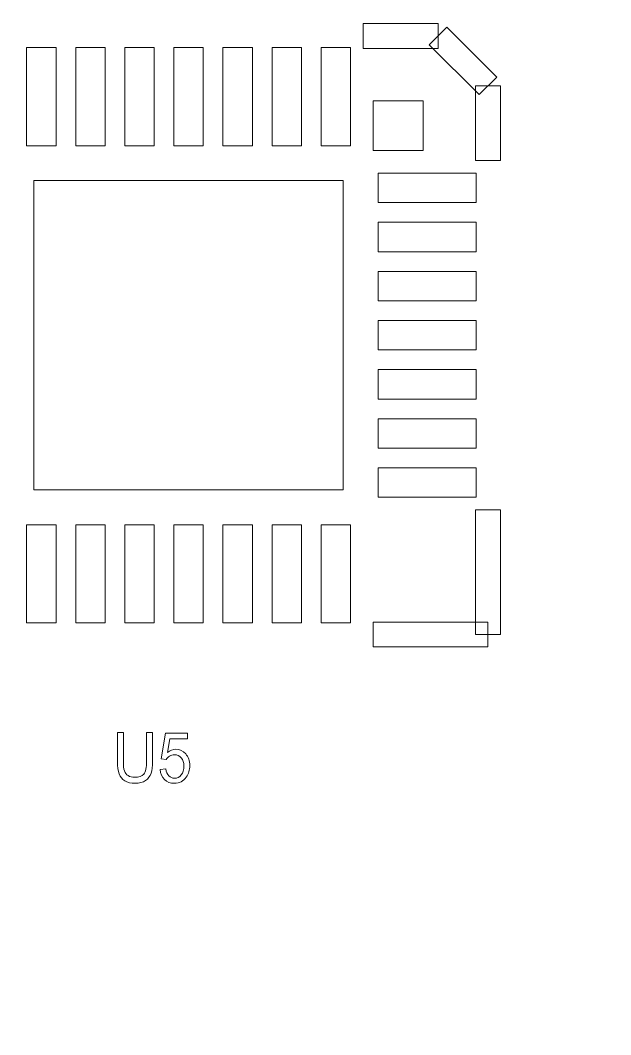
# Model space of a CAD drawing. Header units: millimetres. Extents: x -90 to 99, y -65 to 67.
# Drawn here: x -19.32 to -13.31, y 19.62 to 29.96 of the extents above; entities that cross this region are included whole.
import ezdxf

# ---------------------------------------------------------------- set-up
doc = ezdxf.new("R2010")
doc.units = ezdxf.units.MM
doc.header["$MEASUREMENT"] = 0
for name, color, linetype in [('BG_OUTLINE', 7, 'Continuous'), ('PG_SILKSCREEN_TOP', 7, 'Continuous'), ('PIN_TOP', 7, 'Continuous'), ('RD_SILKSCREEN_TOP', 7, 'Continuous')]:
    doc.layers.add(name, color=color, linetype=linetype)

msp = doc.modelspace()

# ---------------------------------------------------------------- linework, layer by layer
at = {"layer": 'BG_OUTLINE', "color": 3, "lineweight": 9}
msp.add_open_spline([(-71.7269, -61.8795), (-71.7269, -61.8795), (-71.7343, 42.2681), (-71.7343, 42.2681), (-71.7343, 42.2681), (-71.7348, 43.0066), (-71.4419, 43.715), (-70.92, 44.2375), (-70.92, 44.2375), (-70.3982, 44.76), (-69.6866, 45.0538), (-68.9482, 45.0543), (-68.9482, 45.0543), (-68.9482, 45.0543), (75.2046, 45.0543), (75.2046, 45.0543), (75.2046, 45.0543), (76.8319, 45.0552), (78.1763, 43.7805), (78.2661, 42.1556), (78.2661, 42.1556), (78.2661, 42.1556), (78.2661, 31.2814), (78.2661, 31.2814), (78.2661, 31.2814), (78.2661, 31.2814), (72.2646, 31.2814), (72.2646, 31.2814), (72.2646, 31.2814), (72.2646, 31.2814), (72.2646, 26.9814), (72.2646, 26.9814), (72.2646, 26.9814), (72.2646, 26.9814), (78.2661, 26.9814), (78.2661, 26.9814), (78.2661, 26.9814), (78.2661, 26.9814), (78.2661, 18.6553), (78.2661, 18.6553), (78.2661, 18.6553), (78.2661, 18.6553), (72.2496, 18.6553), (72.2496, 18.6553), (72.2496, 18.6553), (72.2496, 18.6553), (72.2496, 14.3553), (72.2496, 14.3553), (72.2496, 14.3553), (72.2496, 14.3553), (78.2661, 14.3553), (78.2661, 14.3553), (78.2661, 14.3553), (78.2661, 14.3553), (78.2661, 9.255), (78.2661, 9.255), (78.2661, 9.255), (78.2661, 9.255), (72.2648, 9.255), (72.2648, 9.255), (72.2648, 9.255), (72.2648, 9.255), (72.2648, 4.955), (72.2648, 4.955), (72.2648, 4.955), (72.2648, 4.955), (78.2661, 4.955), (78.2661, 4.955), (78.2661, 4.955), (78.2661, 4.955), (78.2661, -3.3762), (78.2661, -3.3762), (78.2661, -3.3762), (78.2661, -3.3762), (72.2445, -3.3762), (72.2445, -3.3762), (72.2445, -3.3762), (72.2445, -3.3762), (72.2445, -7.6762), (72.2445, -7.6762), (72.2445, -7.6762), (72.2445, -7.6762), (78.2661, -7.6762), (78.2661, -7.6762), (78.2661, -7.6762), (78.2661, -7.6762), (78.2661, -12.7615), (78.2661, -12.7615), (78.2661, -12.7615), (78.2661, -12.7615), (72.2651, -12.7615), (72.2651, -12.7615), (72.2651, -12.7615), (72.2651, -12.7615), (72.2651, -17.0615), (72.2651, -17.0615), (72.2651, -17.0615), (72.2651, -17.0615), (78.2661, -17.0615), (78.2661, -17.0615), (78.2661, -17.0615), (78.2661, -17.0615), (78.2661, -25.4097), (78.2661, -25.4097), (78.2661, -25.4097), (78.2661, -25.4097), (72.2656, -25.4097), (72.2656, -25.4097), (72.2656, -25.4097), (72.2656, -25.4097), (72.2656, -29.7097), (72.2656, -29.7097), (72.2656, -29.7097), (72.2656, -29.7097), (78.2661, -29.7097), (78.2661, -29.7097), (78.2661, -29.7097), (78.2661, -29.7097), (78.2661, -34.793), (78.2661, -34.793), (78.2661, -34.793), (78.2661, -34.793), (72.2679, -34.793), (72.2679, -34.793), (72.2679, -34.793), (72.2679, -34.793), (72.2679, -39.0929), (72.2679, -39.0929), (72.2679, -39.0929), (72.2679, -39.0929), (78.2661, -39.0929), (78.2661, -39.0929), (78.2661, -39.0929), (78.2661, -39.0929), (78.2661, -47.4269), (78.2661, -47.4269), (78.2661, -47.4269), (78.2661, -47.4269), (72.2679, -47.4269), (72.2679, -47.4269), (72.2679, -47.4269), (72.2679, -47.4269), (72.2679, -51.7269), (72.2679, -51.7269), (72.2679, -51.7269), (72.2679, -51.7269), (78.2661, -51.7269), (78.2661, -51.7269), (78.2661, -51.7269), (78.2661, -51.7269), (78.2661, -51.8138), (78.2661, -51.8138), (78.2661, -51.8138), (78.2661, -51.8138), (78.2656, -61.8468), (78.2656, -61.8468), (78.2656, -61.8468), (78.2661, -62.6669), (77.9407, -63.4536), (77.3612, -64.0339), (77.3612, -64.0339), (76.7817, -64.6142), (75.9915, -64.9405), (75.1713, -64.941), (75.1713, -64.941), (75.1713, -64.941), (-68.6609, -64.9456), (-68.6609, -64.9456), (-68.6609, -64.9456), (-69.4735, -64.9461), (-70.2531, -64.6237), (-70.8281, -64.0495), (-70.8281, -64.0495), (-71.4031, -63.4752), (-71.7264, -62.6922), (-71.7269, -61.8795)], degree=3, knots=[0, 0, 0, 0, 0.0227273, 0.0227273, 0.0227273, 0.0227273, 0.0454545, 0.0454545, 0.0454545, 0.0454545, 0.0681818, 0.0681818, 0.0681818, 0.0681818, 0.0909091, 0.0909091, 0.0909091, 0.0909091, 0.1136364, 0.1136364, 0.1136364, 0.1136364, 0.1363636, 0.1363636, 0.1363636, 0.1363636, 0.1590909, 0.1590909, 0.1590909, 0.1590909, 0.1818182, 0.1818182, 0.1818182, 0.1818182, 0.2045455, 0.2045455, 0.2045455, 0.2045455, 0.2272727, 0.2272727, 0.2272727, 0.2272727, 0.25, 0.25, 0.25, 0.25, 0.2727273, 0.2727273, 0.2727273, 0.2727273, 0.2954545, 0.2954545, 0.2954545, 0.2954545, 0.3181818, 0.3181818, 0.3181818, 0.3181818, 0.3409091, 0.3409091, 0.3409091, 0.3409091, 0.3636364, 0.3636364, 0.3636364, 0.3636364, 0.3863636, 0.3863636, 0.3863636, 0.3863636, 0.4090909, 0.4090909, 0.4090909, 0.4090909, 0.4318182, 0.4318182, 0.4318182, 0.4318182, 0.4545455, 0.4545455, 0.4545455, 0.4545455, 0.4772727, 0.4772727, 0.4772727, 0.4772727, 0.5, 0.5, 0.5, 0.5, 0.5227273, 0.5227273, 0.5227273, 0.5227273, 0.5454545, 0.5454545, 0.5454545, 0.5454545, 0.5681818, 0.5681818, 0.5681818, 0.5681818, 0.5909091, 0.5909091, 0.5909091, 0.5909091, 0.6136364, 0.6136364, 0.6136364, 0.6136364, 0.6363636, 0.6363636, 0.6363636, 0.6363636, 0.6590909, 0.6590909, 0.6590909, 0.6590909, 0.6818182, 0.6818182, 0.6818182, 0.6818182, 0.7045455, 0.7045455, 0.7045455, 0.7045455, 0.7272727, 0.7272727, 0.7272727, 0.7272727, 0.75, 0.75, 0.75, 0.75, 0.7727273, 0.7727273, 0.7727273, 0.7727273, 0.7954545, 0.7954545, 0.7954545, 0.7954545, 0.8181818, 0.8181818, 0.8181818, 0.8181818, 0.8409091, 0.8409091, 0.8409091, 0.8409091, 0.8636364, 0.8636364, 0.8636364, 0.8636364, 0.8863636, 0.8863636, 0.8863636, 0.8863636, 0.9090909, 0.9090909, 0.9090909, 0.9090909, 0.9318182, 0.9318182, 0.9318182, 0.9318182, 0.9545455, 0.9545455, 0.9545455, 0.9545455, 0.9772727, 0.9772727, 0.9772727, 0.9772727, 1, 1, 1, 1], dxfattribs=at)
at = {"layer": 'PG_SILKSCREEN_TOP', "color": 6, "lineweight": 9}
for points in [[(-15.8288, 29.6692), (-15.8288, 29.6692), (-15.8288, 29.9232), (-15.8288, 29.9232), (-15.8288, 29.9232), (-15.8288, 29.9232), (-15.0668, 29.9232), (-15.0668, 29.9232), (-15.0668, 29.9232), (-15.0668, 29.9232), (-15.0668, 29.6692), (-15.0668, 29.6692), (-15.0668, 29.6692), (-15.0668, 29.6692), (-15.8288, 29.6692), (-15.8288, 29.6692)], [(-15.1566, 29.7064), (-15.1566, 29.7064), (-14.977, 29.886), (-14.977, 29.886), (-14.977, 29.886), (-14.977, 29.886), (-14.469, 29.378), (-14.469, 29.378), (-14.469, 29.378), (-14.469, 29.378), (-14.6486, 29.1984), (-14.6486, 29.1984), (-14.6486, 29.1984), (-14.6486, 29.1984), (-15.1566, 29.7064), (-15.1566, 29.7064)], [(-14.6858, 29.2882), (-14.6858, 29.2882), (-14.4318, 29.2882), (-14.4318, 29.2882), (-14.4318, 29.2882), (-14.4318, 29.2882), (-14.4318, 28.5262), (-14.4318, 28.5262), (-14.4318, 28.5262), (-14.4318, 28.5262), (-14.6858, 28.5262), (-14.6858, 28.5262), (-14.6858, 28.5262), (-14.6858, 28.5262), (-14.6858, 29.2882), (-14.6858, 29.2882)], [(-14.6858, 24.9702), (-14.6858, 24.9702), (-14.4318, 24.9702), (-14.4318, 24.9702), (-14.4318, 24.9702), (-14.4318, 24.9702), (-14.4318, 23.7002), (-14.4318, 23.7002), (-14.4318, 23.7002), (-14.4318, 23.7002), (-14.6858, 23.7002), (-14.6858, 23.7002), (-14.6858, 23.7002), (-14.6858, 23.7002), (-14.6858, 24.9702), (-14.6858, 24.9702)], [(-14.5588, 23.8272), (-14.5588, 23.8272), (-14.5588, 23.5732), (-14.5588, 23.5732), (-14.5588, 23.5732), (-14.5588, 23.5732), (-15.7272, 23.5732), (-15.7272, 23.5732), (-15.7272, 23.5732), (-15.7272, 23.5732), (-15.7272, 23.8272), (-15.7272, 23.8272), (-15.7272, 23.8272), (-15.7272, 23.8272), (-14.5588, 23.8272), (-14.5588, 23.8272)]]:
    msp.add_open_spline(points, degree=3, knots=[0, 0, 0, 0, 0.25, 0.25, 0.25, 0.25, 0.5, 0.5, 0.5, 0.5, 0.75, 0.75, 0.75, 0.75, 1, 1, 1, 1], dxfattribs=at)
at = {"layer": 'PIN_TOP', "lineweight": 9}
for points in [[(-19.2569, 29.6783), (-19.2569, 29.6783), (-18.9569, 29.6783), (-18.9569, 29.6783), (-18.9569, 29.6783), (-18.9569, 29.6783), (-18.9569, 28.6783), (-18.9569, 28.6783), (-18.9569, 28.6783), (-18.9569, 28.6783), (-19.2569, 28.6783), (-19.2569, 28.6783), (-19.2569, 28.6783), (-19.2569, 28.6783), (-19.2569, 29.6783), (-19.2569, 29.6783)], [(-18.7568, 29.6783), (-18.7568, 29.6783), (-18.4568, 29.6783), (-18.4568, 29.6783), (-18.4568, 29.6783), (-18.4568, 29.6783), (-18.4568, 28.6783), (-18.4568, 28.6783), (-18.4568, 28.6783), (-18.4568, 28.6783), (-18.7568, 28.6783), (-18.7568, 28.6783), (-18.7568, 28.6783), (-18.7568, 28.6783), (-18.7568, 29.6783), (-18.7568, 29.6783)], [(-18.2569, 29.6783), (-18.2569, 29.6783), (-17.9569, 29.6783), (-17.9569, 29.6783), (-17.9569, 29.6783), (-17.9569, 29.6783), (-17.9569, 28.6783), (-17.9569, 28.6783), (-17.9569, 28.6783), (-17.9569, 28.6783), (-18.2569, 28.6783), (-18.2569, 28.6783), (-18.2569, 28.6783), (-18.2569, 28.6783), (-18.2569, 29.6783), (-18.2569, 29.6783)], [(-17.7568, 29.6783), (-17.7568, 29.6783), (-17.4568, 29.6783), (-17.4568, 29.6783), (-17.4568, 29.6783), (-17.4568, 29.6783), (-17.4568, 28.6783), (-17.4568, 28.6783), (-17.4568, 28.6783), (-17.4568, 28.6783), (-17.7568, 28.6783), (-17.7568, 28.6783), (-17.7568, 28.6783), (-17.7568, 28.6783), (-17.7568, 29.6783), (-17.7568, 29.6783)], [(-17.2567, 29.6783), (-17.2567, 29.6783), (-16.9567, 29.6783), (-16.9567, 29.6783), (-16.9567, 29.6783), (-16.9567, 29.6783), (-16.9567, 28.6783), (-16.9567, 28.6783), (-16.9567, 28.6783), (-16.9567, 28.6783), (-17.2567, 28.6783), (-17.2567, 28.6783), (-17.2567, 28.6783), (-17.2567, 28.6783), (-17.2567, 29.6783), (-17.2567, 29.6783)], [(-16.7568, 29.6783), (-16.7568, 29.6783), (-16.4568, 29.6783), (-16.4568, 29.6783), (-16.4568, 29.6783), (-16.4568, 29.6783), (-16.4568, 28.6783), (-16.4568, 28.6783), (-16.4568, 28.6783), (-16.4568, 28.6783), (-16.7568, 28.6783), (-16.7568, 28.6783), (-16.7568, 28.6783), (-16.7568, 28.6783), (-16.7568, 29.6783), (-16.7568, 29.6783)], [(-16.2567, 29.6783), (-16.2567, 29.6783), (-15.9567, 29.6783), (-15.9567, 29.6783), (-15.9567, 29.6783), (-15.9567, 29.6783), (-15.9567, 28.6783), (-15.9567, 28.6783), (-15.9567, 28.6783), (-15.9567, 28.6783), (-16.2567, 28.6783), (-16.2567, 28.6783), (-16.2567, 28.6783), (-16.2567, 28.6783), (-16.2567, 29.6783), (-16.2567, 29.6783)], [(-15.7272, 29.1358), (-15.7272, 29.1358), (-15.2192, 29.1358), (-15.2192, 29.1358), (-15.2192, 29.1358), (-15.2192, 29.1358), (-15.2192, 28.6278), (-15.2192, 28.6278), (-15.2192, 28.6278), (-15.2192, 28.6278), (-15.7272, 28.6278), (-15.7272, 28.6278), (-15.7272, 28.6278), (-15.7272, 28.6278), (-15.7272, 29.1358), (-15.7272, 29.1358)], [(-19.1818, 28.3233), (-19.1818, 28.3233), (-16.0317, 28.3233), (-16.0317, 28.3233), (-16.0317, 28.3233), (-16.0317, 28.3233), (-16.0317, 25.1732), (-16.0317, 25.1732), (-16.0317, 25.1732), (-16.0317, 25.1732), (-19.1818, 25.1732), (-19.1818, 25.1732), (-19.1818, 25.1732), (-19.1818, 25.1732), (-19.1818, 28.3233), (-19.1818, 28.3233)], [(-15.6768, 28.3983), (-15.6768, 28.3983), (-14.6768, 28.3983), (-14.6768, 28.3983), (-14.6768, 28.3983), (-14.6768, 28.3983), (-14.6768, 28.0984), (-14.6768, 28.0984), (-14.6768, 28.0984), (-14.6768, 28.0984), (-15.6768, 28.0984), (-15.6768, 28.0984), (-15.6768, 28.0984), (-15.6768, 28.0984), (-15.6768, 28.3983), (-15.6768, 28.3983)], [(-15.6768, 27.8982), (-15.6768, 27.8982), (-14.6768, 27.8982), (-14.6768, 27.8982), (-14.6768, 27.8982), (-14.6768, 27.8982), (-14.6768, 27.5982), (-14.6768, 27.5982), (-14.6768, 27.5982), (-14.6768, 27.5982), (-15.6768, 27.5982), (-15.6768, 27.5982), (-15.6768, 27.5982), (-15.6768, 27.5982), (-15.6768, 27.8982), (-15.6768, 27.8982)], [(-15.6768, 27.3984), (-15.6768, 27.3984), (-14.6768, 27.3984), (-14.6768, 27.3984), (-14.6768, 27.3984), (-14.6768, 27.3984), (-14.6768, 27.0984), (-14.6768, 27.0984), (-14.6768, 27.0984), (-14.6768, 27.0984), (-15.6768, 27.0984), (-15.6768, 27.0984), (-15.6768, 27.0984), (-15.6768, 27.0984), (-15.6768, 27.3984), (-15.6768, 27.3984)], [(-15.6768, 26.8982), (-15.6768, 26.8982), (-14.6768, 26.8982), (-14.6768, 26.8982), (-14.6768, 26.8982), (-14.6768, 26.8982), (-14.6768, 26.5983), (-14.6768, 26.5983), (-14.6768, 26.5983), (-14.6768, 26.5983), (-15.6768, 26.5983), (-15.6768, 26.5983), (-15.6768, 26.5983), (-15.6768, 26.5983), (-15.6768, 26.8982), (-15.6768, 26.8982)], [(-15.6768, 26.3981), (-15.6768, 26.3981), (-14.6768, 26.3981), (-14.6768, 26.3981), (-14.6768, 26.3981), (-14.6768, 26.3981), (-14.6768, 26.0981), (-14.6768, 26.0981), (-14.6768, 26.0981), (-14.6768, 26.0981), (-15.6768, 26.0981), (-15.6768, 26.0981), (-15.6768, 26.0981), (-15.6768, 26.0981), (-15.6768, 26.3981), (-15.6768, 26.3981)], [(-15.6768, 25.8982), (-15.6768, 25.8982), (-14.6768, 25.8982), (-14.6768, 25.8982), (-14.6768, 25.8982), (-14.6768, 25.8982), (-14.6768, 25.5983), (-14.6768, 25.5983), (-14.6768, 25.5983), (-14.6768, 25.5983), (-15.6768, 25.5983), (-15.6768, 25.5983), (-15.6768, 25.5983), (-15.6768, 25.5983), (-15.6768, 25.8982), (-15.6768, 25.8982)], [(-15.6768, 25.3981), (-15.6768, 25.3981), (-14.6768, 25.3981), (-14.6768, 25.3981), (-14.6768, 25.3981), (-14.6768, 25.3981), (-14.6768, 25.0981), (-14.6768, 25.0981), (-14.6768, 25.0981), (-14.6768, 25.0981), (-15.6768, 25.0981), (-15.6768, 25.0981), (-15.6768, 25.0981), (-15.6768, 25.0981), (-15.6768, 25.3981), (-15.6768, 25.3981)], [(-19.2569, 24.8182), (-19.2569, 24.8182), (-18.9569, 24.8182), (-18.9569, 24.8182), (-18.9569, 24.8182), (-18.9569, 24.8182), (-18.9569, 23.8182), (-18.9569, 23.8182), (-18.9569, 23.8182), (-18.9569, 23.8182), (-19.2569, 23.8182), (-19.2569, 23.8182), (-19.2569, 23.8182), (-19.2569, 23.8182), (-19.2569, 24.8182), (-19.2569, 24.8182)], [(-18.7568, 24.8182), (-18.7568, 24.8182), (-18.4568, 24.8182), (-18.4568, 24.8182), (-18.4568, 24.8182), (-18.4568, 24.8182), (-18.4568, 23.8182), (-18.4568, 23.8182), (-18.4568, 23.8182), (-18.4568, 23.8182), (-18.7568, 23.8182), (-18.7568, 23.8182), (-18.7568, 23.8182), (-18.7568, 23.8182), (-18.7568, 24.8182), (-18.7568, 24.8182)], [(-18.2569, 24.8182), (-18.2569, 24.8182), (-17.9569, 24.8182), (-17.9569, 24.8182), (-17.9569, 24.8182), (-17.9569, 24.8182), (-17.9569, 23.8182), (-17.9569, 23.8182), (-17.9569, 23.8182), (-17.9569, 23.8182), (-18.2569, 23.8182), (-18.2569, 23.8182), (-18.2569, 23.8182), (-18.2569, 23.8182), (-18.2569, 24.8182), (-18.2569, 24.8182)], [(-17.7568, 24.8182), (-17.7568, 24.8182), (-17.4568, 24.8182), (-17.4568, 24.8182), (-17.4568, 24.8182), (-17.4568, 24.8182), (-17.4568, 23.8182), (-17.4568, 23.8182), (-17.4568, 23.8182), (-17.4568, 23.8182), (-17.7568, 23.8182), (-17.7568, 23.8182), (-17.7568, 23.8182), (-17.7568, 23.8182), (-17.7568, 24.8182), (-17.7568, 24.8182)], [(-17.2567, 24.8182), (-17.2567, 24.8182), (-16.9567, 24.8182), (-16.9567, 24.8182), (-16.9567, 24.8182), (-16.9567, 24.8182), (-16.9567, 23.8182), (-16.9567, 23.8182), (-16.9567, 23.8182), (-16.9567, 23.8182), (-17.2567, 23.8182), (-17.2567, 23.8182), (-17.2567, 23.8182), (-17.2567, 23.8182), (-17.2567, 24.8182), (-17.2567, 24.8182)], [(-16.7568, 24.8182), (-16.7568, 24.8182), (-16.4568, 24.8182), (-16.4568, 24.8182), (-16.4568, 24.8182), (-16.4568, 24.8182), (-16.4568, 23.8182), (-16.4568, 23.8182), (-16.4568, 23.8182), (-16.4568, 23.8182), (-16.7568, 23.8182), (-16.7568, 23.8182), (-16.7568, 23.8182), (-16.7568, 23.8182), (-16.7568, 24.8182), (-16.7568, 24.8182)], [(-16.2567, 24.8182), (-16.2567, 24.8182), (-15.9567, 24.8182), (-15.9567, 24.8182), (-15.9567, 24.8182), (-15.9567, 24.8182), (-15.9567, 23.8182), (-15.9567, 23.8182), (-15.9567, 23.8182), (-15.9567, 23.8182), (-16.2567, 23.8182), (-16.2567, 23.8182), (-16.2567, 23.8182), (-16.2567, 23.8182), (-16.2567, 24.8182), (-16.2567, 24.8182)]]:
    msp.add_open_spline(points, degree=3, knots=[0, 0, 0, 0, 0.25, 0.25, 0.25, 0.25, 0.5, 0.5, 0.5, 0.5, 0.75, 0.75, 0.75, 0.75, 1, 1, 1, 1], dxfattribs=at)
at = {"layer": 'RD_SILKSCREEN_TOP', "color": 8, "lineweight": 9}
for points, knots in [([(-18.0343, 22.7024), (-18.0343, 22.7024), (-17.974, 22.7024), (-17.974, 22.7024), (-17.974, 22.7024), (-17.974, 22.7024), (-17.974, 22.4082), (-17.974, 22.4082), (-17.974, 22.4082), (-17.974, 22.3571), (-17.9793, 22.3165), (-17.9896, 22.2863), (-17.9896, 22.2863), (-18, 22.2562), (-18.0186, 22.2318), (-18.0456, 22.213), (-18.0456, 22.213), (-18.0726, 22.194), (-18.1079, 22.1846), (-18.1518, 22.1846), (-18.1518, 22.1846), (-18.1943, 22.1846), (-18.2292, 22.1928), (-18.2562, 22.2093), (-18.2562, 22.2093), (-18.2833, 22.2257), (-18.3027, 22.2495), (-18.3142, 22.2807), (-18.3142, 22.2807), (-18.3259, 22.3118), (-18.3316, 22.3543), (-18.3316, 22.4082), (-18.3316, 22.4082), (-18.3316, 22.4082), (-18.3316, 22.7024), (-18.3316, 22.7024), (-18.3316, 22.7024), (-18.3316, 22.7024), (-18.2714, 22.7024), (-18.2714, 22.7024), (-18.2714, 22.7024), (-18.2714, 22.7024), (-18.2714, 22.4086), (-18.2714, 22.4086), (-18.2714, 22.4086), (-18.2714, 22.3643), (-18.2678, 22.3317), (-18.2604, 22.3109), (-18.2604, 22.3109), (-18.2531, 22.2899), (-18.2404, 22.2738), (-18.2227, 22.2624), (-18.2227, 22.2624), (-18.2047, 22.251), (-18.1828, 22.2453), (-18.157, 22.2453), (-18.157, 22.2453), (-18.1128, 22.2453), (-18.0812, 22.2566), (-18.0624, 22.2791), (-18.0624, 22.2791), (-18.0436, 22.3015), (-18.0343, 22.3447), (-18.0343, 22.4086), (-18.0343, 22.4086), (-18.0343, 22.4086), (-18.0343, 22.7024), (-18.0343, 22.7024)], [0, 0, 0, 0, 0.0588235, 0.0588235, 0.0588235, 0.0588235, 0.1176471, 0.1176471, 0.1176471, 0.1176471, 0.1764706, 0.1764706, 0.1764706, 0.1764706, 0.2352941, 0.2352941, 0.2352941, 0.2352941, 0.2941176, 0.2941176, 0.2941176, 0.2941176, 0.3529412, 0.3529412, 0.3529412, 0.3529412, 0.4117647, 0.4117647, 0.4117647, 0.4117647, 0.4705882, 0.4705882, 0.4705882, 0.4705882, 0.5294118, 0.5294118, 0.5294118, 0.5294118, 0.5882353, 0.5882353, 0.5882353, 0.5882353, 0.6470588, 0.6470588, 0.6470588, 0.6470588, 0.7058824, 0.7058824, 0.7058824, 0.7058824, 0.7647059, 0.7647059, 0.7647059, 0.7647059, 0.8235294, 0.8235294, 0.8235294, 0.8235294, 0.8823529, 0.8823529, 0.8823529, 0.8823529, 0.9411765, 0.9411765, 0.9411765, 0.9411765, 1, 1, 1, 1]), ([(-17.8966, 22.3266), (-17.8966, 22.3266), (-17.8379, 22.3322), (-17.8379, 22.3322), (-17.8379, 22.3322), (-17.8336, 22.3002), (-17.8235, 22.2763), (-17.8077, 22.2602), (-17.8077, 22.2602), (-17.7919, 22.244), (-17.7728, 22.236), (-17.7505, 22.236), (-17.7505, 22.236), (-17.7236, 22.236), (-17.7008, 22.2474), (-17.6824, 22.27), (-17.6824, 22.27), (-17.6637, 22.2927), (-17.6544, 22.3229), (-17.6544, 22.3603), (-17.6544, 22.3603), (-17.6544, 22.396), (-17.6633, 22.4241), (-17.6812, 22.4447), (-17.6812, 22.4447), (-17.6991, 22.4653), (-17.7225, 22.4756), (-17.7515, 22.4756), (-17.7515, 22.4756), (-17.7694, 22.4756), (-17.7857, 22.471), (-17.8001, 22.4619), (-17.8001, 22.4619), (-17.8146, 22.4528), (-17.8259, 22.4409), (-17.8342, 22.4263), (-17.8342, 22.4263), (-17.8342, 22.4263), (-17.8866, 22.4339), (-17.8866, 22.4339), (-17.8866, 22.4339), (-17.8866, 22.4339), (-17.8425, 22.6954), (-17.8425, 22.6954), (-17.8425, 22.6954), (-17.8425, 22.6954), (-17.6165, 22.6954), (-17.6165, 22.6954), (-17.6165, 22.6954), (-17.6165, 22.6954), (-17.6165, 22.6357), (-17.6165, 22.6357), (-17.6165, 22.6357), (-17.6165, 22.6357), (-17.7979, 22.6357), (-17.7979, 22.6357), (-17.7979, 22.6357), (-17.7979, 22.6357), (-17.8225, 22.4989), (-17.8225, 22.4989), (-17.8225, 22.4989), (-17.7951, 22.5202), (-17.7665, 22.5309), (-17.7366, 22.5309), (-17.7366, 22.5309), (-17.6968, 22.5309), (-17.6634, 22.5155), (-17.6361, 22.4847), (-17.6361, 22.4847), (-17.6088, 22.4538), (-17.5951, 22.4142), (-17.5951, 22.3659), (-17.5951, 22.3659), (-17.5951, 22.3198), (-17.6072, 22.2799), (-17.6311, 22.2464), (-17.6311, 22.2464), (-17.6603, 22.2053), (-17.7001, 22.1846), (-17.7505, 22.1846), (-17.7505, 22.1846), (-17.7919, 22.1846), (-17.8257, 22.1976), (-17.8517, 22.2235), (-17.8517, 22.2235), (-17.8779, 22.2495), (-17.8928, 22.2839), (-17.8966, 22.3266)], [0, 0, 0, 0, 0.0454545, 0.0454545, 0.0454545, 0.0454545, 0.0909091, 0.0909091, 0.0909091, 0.0909091, 0.1363636, 0.1363636, 0.1363636, 0.1363636, 0.1818182, 0.1818182, 0.1818182, 0.1818182, 0.2272727, 0.2272727, 0.2272727, 0.2272727, 0.2727273, 0.2727273, 0.2727273, 0.2727273, 0.3181818, 0.3181818, 0.3181818, 0.3181818, 0.3636364, 0.3636364, 0.3636364, 0.3636364, 0.4090909, 0.4090909, 0.4090909, 0.4090909, 0.4545455, 0.4545455, 0.4545455, 0.4545455, 0.5, 0.5, 0.5, 0.5, 0.5454545, 0.5454545, 0.5454545, 0.5454545, 0.5909091, 0.5909091, 0.5909091, 0.5909091, 0.6363636, 0.6363636, 0.6363636, 0.6363636, 0.6818182, 0.6818182, 0.6818182, 0.6818182, 0.7272727, 0.7272727, 0.7272727, 0.7272727, 0.7727273, 0.7727273, 0.7727273, 0.7727273, 0.8181818, 0.8181818, 0.8181818, 0.8181818, 0.8636364, 0.8636364, 0.8636364, 0.8636364, 0.9090909, 0.9090909, 0.9090909, 0.9090909, 0.9545455, 0.9545455, 0.9545455, 0.9545455, 1, 1, 1, 1])]:
    msp.add_open_spline(points, degree=3, knots=knots, dxfattribs=at)

doc.saveas('drawing.dxf')
